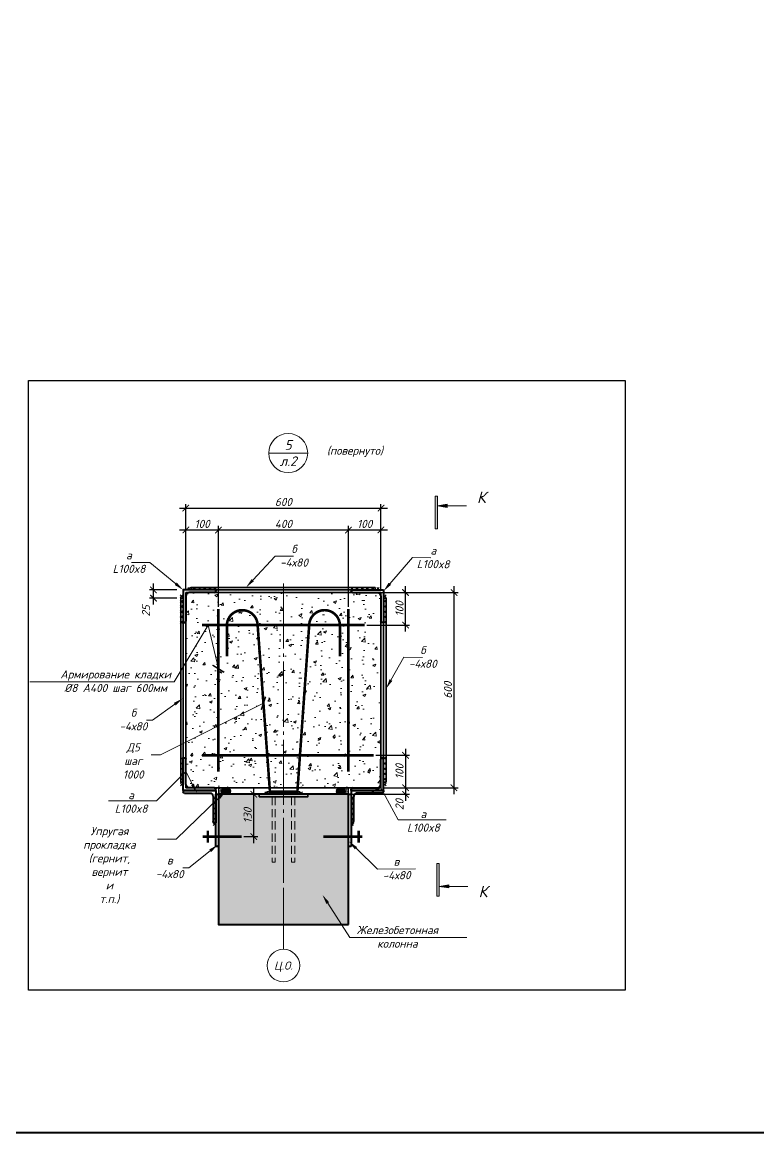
# Model space of a CAD drawing. Header units: millimetres. Extents: x -69292 to 68568, y 17750 to 120236.
# Drawn here: x 18801 to 21064, y 28653 to 32066 of the extents above; entities that cross this region are included whole.
import ezdxf
from ezdxf import colors
from ezdxf.entities.mleader import LeaderData, LeaderLine
from ezdxf.enums import TextEntityAlignment as Align
from ezdxf.math import Vec2, Vec3

# ---------------------------------------------------------------- set-up
doc = ezdxf.new("R2010")
doc.units = ezdxf.units.MM
doc.header["$PDMODE"] = 3
doc.linetypes.add('DASHED2', pattern=[0.375, 0.25, -0.125])
doc.linetypes.add('GOST2.303 5', pattern=[24, 20, -1.5, 1, -1.5])
doc.layers.get('0').update_dxf_attribs({"lineweight": 5})
doc.layers.get('Defpoints').update_dxf_attribs({"lineweight": 0})
for name, color, linetype, lineweight in [('!!!Металл', 7, 'Continuous', 15), ('!!!Металл разрез', 7, 'Continuous', 35), ('#Cварка', 96, 'Continuous', 30), ('#Dimensions', 7, 'Continuous', 9), ('#Арматура', 152, 'Continuous', 30), ('#Бетон разрез', 22, 'Continuous', 40), ('#Выноски', 7, 'Continuous', 15), ('#Газобетон', 152, 'Continuous', 35), ('#Границы штриховок', 7, 'Continuous', 20), ('#Оси', 7, 'Continuous', 9), ('k_ Размеры', 7, 'Continuous', 15), ('Штриховка', 7, 'Continuous', 25)]:
    doc.layers.add(name, color=color, linetype=linetype, lineweight=lineweight)
doc.layers.add('#Hatch', color=7, linetype='Continuous', lineweight=5, true_color=0x525252)
doc.styles.add('GOST 2.304', font='isocpeui.ttf')
doc.styles.get("Standard").update_dxf_attribs({"font": 'arial.ttf'})
doc.styles.add('STEP PR', font='isocpeui.ttf')
doc.dimstyles.new('SPDS', dxfattribs={"dimscale": 10, "dimtxt": 2.5, "dimasz": 2, "dimexe": 1.25, "dimexo": 0.625, "dimtad": 1, "dimdec": 0, "dimrnd": 0.001, "dimtxsty": 'STEP PR', "dimblk": 'ARCHTICK', "dimcen": 2.5, "dimdle": 2, "dimclrd": 256, "dimclre": 256, "dimclrt": 7, "dimadec": 0, "dimazin": 2, "dimtfac": 0.75, "dimtdec": 0, "dimtmove": 1, "dimatfit": 3, "dimfxl": 1, "dimtolj": 1, "dimarcsym": 1})
pattern_1 = [(37.5, (423.4053, -1968.7808), (-0.08000156, 2.44706619), [0, -1.9304, 0, -2.159, 0, -2.06375]), (7.5, (423.4053, -1968.7808), (2.24761642, 3.5841255), [0, -1.0414, 0, -1.7399, 0, -0.66675]), (327.5, (421.8432, -1968.7808), (3.95496185, 0.00718592), [0, -0.635, 0, -2.286, 0, -2.9845]), (317.5, (421.8432, -1968.7808), (3.81778226, 1.11464662), [0, -0.3175, 0, -1.4986, 0, -1.7145])]
pattern_2 = [(45, (426.692, -1968.7808), (-1.122532015, 1.122532015), []), (135, (426.692, -1968.7808), (-1.122532015, -1.122532015), [])]

# ---------------------------------------------------------------- blocks, each defined once
blk = doc.blocks.new('*U69')
for p, q in [((-0.5, 0.5), (0.5, -0.5)), ((0.5, 0.5), (-0.5, -0.5)), ((1.5, 0.5), (2.5, -0.5)), ((2.5, 0.5), (1.5, -0.5)), ((3.5, 0.5), (4.5, -0.5)), ((4.5, 0.5), (3.5, -0.5))]:
    blk.add_line(p, q)
blk = doc.blocks.new('*U59')
at = {"linetype": 'ByBlock', "ltscale": 100}
h = blk.add_hatch(color=256, dxfattribs=at)
h.dxf.hatch_style = 1
h.paths.add_polyline_path([(35, 1000), (-35, 1000), (-35, 0), (35, 0)])
h = blk.add_hatch(color=256, dxfattribs=at)
h.dxf.hatch_style = 1
h.paths.add_polyline_path([(335, 750), (335, 700), (335, 650), (35, 700)])
for p, q in [((-35, 1000), (35, 1000)), ((-35, 0), (-35, 1000)), ((35, 1000), (35, 0)), ((35, 700), (335, 750)), ((35, 700), (335, 650)), ((335, 750), (335, 700)), ((335, 650), (335, 700)), ((35, 0), (-35, 0))]:
    blk.add_line(p, q, dxfattribs=at)
at = {"linetype": 'ByBlock', "ltscale": 100, "extrusion": (0, 1, 0), "elevation": 700}
blk.add_lwpolyline([(-925, 0), (-335, 0)], dxfattribs=at)
at = {"ltscale": 100, "style": 'STEP PR'}
blk.add_attdef('Nv', text='', height=350, dxfattribs=at).set_placement((781, 790), align=Align.RIGHT)
blk = doc.blocks.new('*U58')
at = {"linetype": 'ByBlock', "ltscale": 100}
h = blk.add_hatch(color=256, dxfattribs=at)
h.dxf.hatch_style = 1
h.paths.add_polyline_path([(35, 0), (-35, 0), (-35, -1000), (35, -1000)])
h = blk.add_hatch(color=256, dxfattribs=at)
h.dxf.hatch_style = 1
h.paths.add_polyline_path([(335, -750), (335, -700), (335, -650), (35, -700)])
for p, q in [((35, 0), (-35, 0)), ((-35, 0), (-35, -1000)), ((35, -1000), (35, 0)), ((35, -700), (335, -650)), ((335, -650), (335, -700)), ((-35, -1000), (35, -1000)), ((35, -700), (335, -750)), ((335, -750), (335, -700))]:
    blk.add_line(p, q, dxfattribs=at)
at = {"linetype": 'ByBlock', "ltscale": 100, "extrusion": (0, -1, 0), "elevation": 700}
blk.add_lwpolyline([(925, 0), (335, 0)], dxfattribs=at)
at = {"ltscale": 100, "style": 'STEP PR'}
blk.add_attdef('Nv', text='', height=350, dxfattribs=at).set_placement((781, -1140), align=Align.RIGHT)
blk = doc.blocks.new('_ArchTick')
at = {"color": 0, "linetype": 'ByBlock', "const_width": 0.15}
blk.add_lwpolyline([(-0.5, -0.5), (0.5, 0.5)], dxfattribs=at)
blk = doc.blocks.new('*D301')
at = {"layer": 'Defpoints', "color": 0, "transparency": 16777216}
for p in [(19904.6, 30313.4), (20129.3, 30313.4), (19904.6, 29713.4)]:
    blk.add_point(p, dxfattribs=at)
at = {"layer": 'k_ Размеры', "lineweight": -2, "transparency": 16777216}
for p, q in [((19910.9, 30313.4), (20141.8, 30313.4)), ((20129.3, 29693.4), (20129.3, 30333.4)), ((19910.9, 29713.4), (20141.8, 29713.4))]:
    blk.add_line(p, q, dxfattribs=at)
at = {"layer": 'k_ Размеры', "lineweight": -2, "transparency": 16777216, "xscale": 20, "yscale": 20, "zscale": 20}
for p, rotation in [((20129.3, 30313.4), 90), ((20129.3, 29713.4), 270)]:
    blk.add_blockref('_ArchTick', p, dxfattribs=dict(at, rotation=rotation))
at = {"layer": 'k_ Размеры', "color": 7, "transparency": 16777216, "insert": (20110.5, 30013.4), "char_height": 25, "attachment_point": 5, "rotation": 90, "style": 'STEP PR'}
blk.add_mtext('\\A1;600', dxfattribs=at)
blk = doc.blocks.new('*D302')
at = {"layer": 'Defpoints', "color": 0, "transparency": 16777216}
for p in [(19804.6, 29693.4), (19904.6, 29713.4), (19980.3, 29693.4)]:
    blk.add_point(p, dxfattribs=at)
at = {"layer": 'k_ Размеры', "lineweight": -2, "transparency": 16777216}
for p, q in [((19980.3, 29733.4), (19980.3, 29673.4)), ((19810.9, 29693.4), (19992.8, 29693.4)), ((19910.9, 29713.4), (19992.8, 29713.4))]:
    blk.add_line(p, q, dxfattribs=at)
at = {"layer": 'k_ Размеры', "lineweight": -2, "transparency": 16777216, "xscale": 20, "yscale": 20, "zscale": 20}
for p, rotation in [((19980.3, 29713.4), 90), ((19980.3, 29693.4), 270)]:
    blk.add_blockref('_ArchTick', p, dxfattribs=dict(at, rotation=rotation))
at = {"layer": 'k_ Размеры', "color": 7, "transparency": 16777216, "insert": (19961.6, 29662), "char_height": 25, "attachment_point": 5, "rotation": 90, "style": 'STEP PR'}
blk.add_mtext('\\A1;20', dxfattribs=at)
blk = doc.blocks.new('*D303')
at = {"layer": 'Defpoints', "color": 0, "transparency": 16777216}
for p in [(19904.6, 30573), (19304.6, 30313.4), (19904.6, 30313.4)]:
    blk.add_point(p, dxfattribs=at)
at = {"layer": 'k_ Размеры', "lineweight": -2, "transparency": 16777216}
for p, q in [((19304.6, 30319.6), (19304.6, 30585.5)), ((19904.6, 30319.6), (19904.6, 30585.5)), ((19284.6, 30573), (19924.6, 30573))]:
    blk.add_line(p, q, dxfattribs=at)
at = {"layer": 'k_ Размеры', "lineweight": -2, "transparency": 16777216, "xscale": 20, "yscale": 20, "zscale": 20, "rotation": 180}
blk.add_blockref('_ArchTick', (19304.6, 30573), dxfattribs=at)
at = {"layer": 'k_ Размеры', "lineweight": -2, "transparency": 16777216, "xscale": 20, "yscale": 20, "zscale": 20}
blk.add_blockref('_ArchTick', (19904.6, 30573), dxfattribs=at)
at = {"layer": 'k_ Размеры', "color": 7, "transparency": 16777216, "insert": (19604.6, 30591.8), "char_height": 25, "attachment_point": 5, "style": 'STEP PR'}
blk.add_mtext('\\A1;600', dxfattribs=at)
blk = doc.blocks.new('*D304')
at = {"layer": 'Defpoints', "color": 0, "transparency": 16777216}
for p in [(19854.6, 30313.4), (19980.3, 30313.4), (19854.6, 30213.4)]:
    blk.add_point(p, dxfattribs=at)
at = {"layer": 'k_ Размеры', "lineweight": -2, "transparency": 16777216}
for p, q in [((19860.9, 30313.4), (19992.8, 30313.4)), ((19980.3, 30193.4), (19980.3, 30333.4)), ((19860.9, 30213.4), (19992.8, 30213.4))]:
    blk.add_line(p, q, dxfattribs=at)
at = {"layer": 'k_ Размеры', "lineweight": -2, "transparency": 16777216, "xscale": 20, "yscale": 20, "zscale": 20}
for p, rotation in [((19980.3, 30313.4), 90), ((19980.3, 30213.4), 270)]:
    blk.add_blockref('_ArchTick', p, dxfattribs=dict(at, rotation=rotation))
at = {"layer": 'k_ Размеры', "color": 7, "transparency": 16777216, "insert": (19961.6, 30263.4), "char_height": 25, "attachment_point": 5, "rotation": 90, "style": 'STEP PR'}
blk.add_mtext('\\A1;100', dxfattribs=at)
blk = doc.blocks.new('*D305')
at = {"layer": 'Defpoints', "color": 0, "transparency": 16777216}
for p in [(19882.6, 29813.4), (19904.6, 29713.4), (19980.3, 29713.4)]:
    blk.add_point(p, dxfattribs=at)
at = {"layer": 'k_ Размеры', "lineweight": -2, "transparency": 16777216}
for p, q in [((19980.3, 29833.4), (19980.3, 29693.4)), ((19888.9, 29813.4), (19992.8, 29813.4)), ((19910.9, 29713.4), (19992.8, 29713.4))]:
    blk.add_line(p, q, dxfattribs=at)
at = {"layer": 'k_ Размеры', "lineweight": -2, "transparency": 16777216, "xscale": 20, "yscale": 20, "zscale": 20}
for p, rotation in [((19980.3, 29813.4), 90), ((19980.3, 29713.4), 270)]:
    blk.add_blockref('_ArchTick', p, dxfattribs=dict(at, rotation=rotation))
at = {"layer": 'k_ Размеры', "color": 7, "transparency": 16777216, "insert": (19961.6, 29763.4), "char_height": 25, "attachment_point": 5, "rotation": 90, "style": 'STEP PR'}
blk.add_mtext('\\A1;100', dxfattribs=at)
blk = doc.blocks.new('*D306')
at = {"layer": 'Defpoints', "color": 0, "transparency": 16777216}
for p in [(19404.6, 30505.7), (19304.6, 30313.4), (19404.6, 30263.4)]:
    blk.add_point(p, dxfattribs=at)
at = {"layer": 'k_ Размеры', "lineweight": -2, "transparency": 16777216}
for p, q in [((19304.6, 30319.6), (19304.6, 30518.2)), ((19404.6, 30269.6), (19404.6, 30518.2)), ((19284.6, 30505.7), (19424.6, 30505.7))]:
    blk.add_line(p, q, dxfattribs=at)
at = {"layer": 'k_ Размеры', "lineweight": -2, "transparency": 16777216, "xscale": 20, "yscale": 20, "zscale": 20, "rotation": 180}
blk.add_blockref('_ArchTick', (19304.6, 30505.7), dxfattribs=at)
at = {"layer": 'k_ Размеры', "lineweight": -2, "transparency": 16777216, "xscale": 20, "yscale": 20, "zscale": 20}
blk.add_blockref('_ArchTick', (19404.6, 30505.7), dxfattribs=at)
at = {"layer": 'k_ Размеры', "color": 7, "transparency": 16777216, "insert": (19354.6, 30524.5), "char_height": 25, "attachment_point": 5, "style": 'STEP PR'}
blk.add_mtext('\\A1;100', dxfattribs=at)
blk = doc.blocks.new('*D307')
at = {"layer": 'Defpoints', "color": 0, "transparency": 16777216}
for p in [(19804.6, 30505.7), (19404.6, 30263.4), (19804.6, 30263.4)]:
    blk.add_point(p, dxfattribs=at)
at = {"layer": 'k_ Размеры', "lineweight": -2, "transparency": 16777216}
for p, q in [((19404.6, 30269.6), (19404.6, 30518.2)), ((19804.6, 30269.6), (19804.6, 30518.2)), ((19384.6, 30505.7), (19824.6, 30505.7))]:
    blk.add_line(p, q, dxfattribs=at)
at = {"layer": 'k_ Размеры', "lineweight": -2, "transparency": 16777216, "xscale": 20, "yscale": 20, "zscale": 20, "rotation": 180}
blk.add_blockref('_ArchTick', (19404.6, 30505.7), dxfattribs=at)
at = {"layer": 'k_ Размеры', "lineweight": -2, "transparency": 16777216, "xscale": 20, "yscale": 20, "zscale": 20}
blk.add_blockref('_ArchTick', (19804.6, 30505.7), dxfattribs=at)
at = {"layer": 'k_ Размеры', "color": 7, "transparency": 16777216, "insert": (19604.6, 30524.5), "char_height": 25, "attachment_point": 5, "style": 'STEP PR'}
blk.add_mtext('\\A1;400', dxfattribs=at)
blk = doc.blocks.new('*D308')
at = {"layer": 'Defpoints', "color": 0, "transparency": 16777216}
for p in [(19904.6, 30505.7), (19904.6, 30313.4), (19804.6, 30263.4)]:
    blk.add_point(p, dxfattribs=at)
at = {"layer": 'k_ Размеры', "lineweight": -2, "transparency": 16777216}
for p, q in [((19804.6, 30269.6), (19804.6, 30518.2)), ((19904.6, 30319.6), (19904.6, 30518.2)), ((19784.6, 30505.7), (19924.6, 30505.7))]:
    blk.add_line(p, q, dxfattribs=at)
at = {"layer": 'k_ Размеры', "lineweight": -2, "transparency": 16777216, "xscale": 20, "yscale": 20, "zscale": 20, "rotation": 180}
blk.add_blockref('_ArchTick', (19804.6, 30505.7), dxfattribs=at)
at = {"layer": 'k_ Размеры', "lineweight": -2, "transparency": 16777216, "xscale": 20, "yscale": 20, "zscale": 20}
blk.add_blockref('_ArchTick', (19904.6, 30505.7), dxfattribs=at)
at = {"layer": 'k_ Размеры', "color": 7, "transparency": 16777216, "insert": (19854.6, 30524.5), "char_height": 25, "attachment_point": 5, "style": 'STEP PR'}
blk.add_mtext('\\A1;100', dxfattribs=at)
blk = doc.blocks.new('*U310')
at = {"color": 0, "linetype": 'ByBlock', "lineweight": -2}
for p, q in [((-8, 20), (-8, 96)), ((0, 100), (-4, 100)), ((0, 0), (0, 100)), ((-100, 0), (-100, 4)), ((-100, 0), (0, 0)), ((-96, 8), (-20, 8))]:
    blk.add_line(p, q, dxfattribs=at)
for centre, radius, start, end in [((-4, 96), 3.99, 89.9248, 180.0752), ((-96, 4), 4, 90, 180), ((-20, 20), 12, 270, 0)]:
    blk.add_arc(centre, radius, start, end, dxfattribs=at)
blk = doc.blocks.new('*U311')
for p, q in [((-0.5, 0.5), (0.5, -0.5)), ((0.5, 0.5), (-0.5, -0.5)), ((1.5, 0.5), (2.5, -0.5)), ((2.5, 0.5), (1.5, -0.5)), ((3.5, 0.5), (4.5, -0.5)), ((4.5, 0.5), (3.5, -0.5)), ((5.5, 0.5), (6.5, -0.5)), ((6.5, 0.5), (5.5, -0.5)), ((7.5, 0.5), (8.5, -0.5)), ((8.5, 0.5), (7.5, -0.5)), ((9.5, 0.5), (10.5, -0.5)), ((10.5, 0.5), (9.5, -0.5))]:
    blk.add_line(p, q)
blk = doc.blocks.new('*D312')
at = {"layer": 'Defpoints', "color": 0, "transparency": 16777216}
for p in [(19396.6, 29693.4), (19513.3, 29693.4), (19476.4, 29563.4)]:
    blk.add_point(p, dxfattribs=at)
at = {"layer": 'k_ Размеры', "lineweight": -2, "transparency": 16777216}
for p, q in [((19402.9, 29693.4), (19525.8, 29693.4)), ((19513.3, 29543.4), (19513.3, 29713.4)), ((19482.7, 29563.4), (19525.8, 29563.4))]:
    blk.add_line(p, q, dxfattribs=at)
at = {"layer": 'k_ Размеры', "lineweight": -2, "transparency": 16777216, "xscale": 20, "yscale": 20, "zscale": 20}
for p, rotation in [((19513.3, 29693.4), 90), ((19513.3, 29563.4), 270)]:
    blk.add_blockref('_ArchTick', p, dxfattribs=dict(at, rotation=rotation))
at = {"layer": 'k_ Размеры', "color": 7, "transparency": 16777216, "insert": (19494.6, 29628.4), "char_height": 25, "attachment_point": 5, "rotation": 90, "style": 'STEP PR'}
blk.add_mtext('\\A1;130', dxfattribs=at)
blk = doc.blocks.new('*U255')
at = {"color": 0, "linetype": 'ByBlock', "lineweight": -2}
blk.add_lwpolyline([(-6, 0), (6, 0)], dxfattribs=at)
blk.add_circle((0, 0), 6, dxfattribs=at)
for tag, p in [('Узел', (0, 2.5)), ('Лист', (0, -2.5))]:
    blk.add_attdef(tag, text='', height=3, dxfattribs=at).set_placement(p, align=Align.MIDDLE_CENTER)
blk = doc.blocks.new('*D318')
at = {"layer": 'Defpoints', "color": 0, "transparency": 16777216}
for p in [(19205, 30321.4), (19283.5, 30321.4), (19283.5, 30296.3)]:
    blk.add_point(p, dxfattribs=at)
at = {"layer": 'k_ Размеры', "lineweight": -2, "transparency": 16777216}
for p, q in [((19205, 30276.3), (19205, 30341.4)), ((19277.3, 30321.4), (19192.5, 30321.4)), ((19277.3, 30296.3), (19192.5, 30296.3))]:
    blk.add_line(p, q, dxfattribs=at)
at = {"layer": 'k_ Размеры', "lineweight": -2, "transparency": 16777216, "xscale": 20, "yscale": 20, "zscale": 20}
for p, rotation in [((19205, 30321.4), 90), ((19205, 30296.3), 270)]:
    blk.add_blockref('_ArchTick', p, dxfattribs=dict(at, rotation=rotation))
at = {"layer": 'k_ Размеры', "color": 7, "transparency": 16777216, "insert": (19182.2, 30257), "char_height": 25, "attachment_point": 5, "rotation": 90, "style": 'STEP PR'}
blk.add_mtext('\\A1;25', dxfattribs=at)

msp = doc.modelspace()

# ---------------------------------------------------------------- hatches: boundary and pattern name
at = {"layer": '#Hatch'}
h = msp.add_hatch(dxfattribs=at)
h.set_pattern_fill('AR-CONC', color=256, scale=0.5)
h.set_pattern_definition([(50, (2419.164, -1979.83), (91.09233, -7.96954), [9.525, -104.775]), (355, (2419.16, -1979.83), (-17.6217, 95.52842), [7.62, -83.8203]), (100.45144, (2426.755, -1980.5), (73.47062, 87.55888), [8.095, -89.04512]), (46.1842, (2419.16, -1954.43), (135.53952, -21.02116), [14.2875, -157.1625]), (96.63556, (2430.46, -1956.19), (118.70207, 123.71306), [12.1425, -133.5678]), (351.18415, (2419.16, -1954.43), (118.70207, 123.71306), [11.43, -125.72987]), (21, (2431.864, -1960.78), (75.8072, -51.1326), [9.525, -104.775]), (326, (2431.86, -1960.78), (30.90101, 92.09398), [7.62, -83.82]), (71.45144, (2438.18, -1965.045), (106.7082, 40.96138), [8.095, -89.04497]), (37.5, (2419.164, -1979.834), (1.544302, 42.27752), [0, -82.804, 0, -85.09, 0, -84.1375]), (7.5, (2419.164, -1979.834), (33.40983, 50.09029), [0, -48.514, 0, -80.899, 0, -32.0675]), (327.5, (2390.843, -1979.834), (67.795298, -2.864372), [0, -31.75, 0, -99.06, 0, -131.445]), (317.5, (2378.143, -1979.834), (74.06459, 12.71325), [0, -41.275, 0, -65.786, 0, -93.345])])
h.paths.add_polyline_path([(19604.6, 30313.4), (19304.6, 30313.4), (19304.6, 29713.4), (19604.6, 29713.4)])
h.paths.add_polyline_path([(19904.6, 30313.4), (19604.6, 30313.4), (19604.6, 29713.4), (19904.6, 29713.4)])
h = msp.add_hatch(dxfattribs=at)
h.set_pattern_fill('AR-SAND', color=256, scale=0.05)
h.set_pattern_definition(pattern_1)
edge = h.paths.add_edge_path()
edge.add_line((19404.6, 29713.4), (19404.6, 29693.4))
edge.add_line((19404.6, 29693.4), (19428.1, 29693.4))
edge.add_ellipse((19428.1, 29703.4), major_axis=(14.6, 0), ratio=0.686145, start_angle=90, end_angle=270, ccw=False)
edge.add_line((19428.1, 29713.4), (19404.6, 29713.4))
h = msp.add_hatch(color=254, dxfattribs=at)
h.dxf.hatch_style = 1
h.set_gradient(color1=(214, 214, 214), name='CYLINDER')
h.paths.add_polyline_path([(19804.6, 29293.4), (19804.6, 29693.4), (19404.6, 29693.4), (19404.6, 29293.4)])
h = msp.add_hatch(dxfattribs=at)
h.set_pattern_fill('ANSI37', color=256, scale=0.5)
h.set_pattern_definition(pattern_2)
edge = h.paths.add_edge_path()
edge.add_ellipse((19428.1, 29703.4), major_axis=(14.6, 0), ratio=0.686145, start_angle=0, end_angle=360)
h = msp.add_hatch(dxfattribs=at)
h.set_pattern_fill('ANSI37', color=256, scale=0.5)
h.set_pattern_definition(pattern_2)
edge = h.paths.add_edge_path()
edge.add_ellipse((19781.2, 29703.4), major_axis=(-14.6, 0), ratio=0.686145, start_angle=0, end_angle=360, ccw=False)
h = msp.add_hatch(dxfattribs=at)
h.set_pattern_fill('AR-SAND', color=256, scale=0.05)
h.set_pattern_definition(pattern_1)
edge = h.paths.add_edge_path()
edge.add_ellipse((19781.2, 29703.4), major_axis=(-14.6, 0), ratio=0.686145, start_angle=90, end_angle=270)
edge.add_line((19781.2, 29713.4), (19804.6, 29713.4))
edge.add_line((19804.6, 29713.4), (19804.6, 29693.4))
edge.add_line((19804.6, 29693.4), (19781.2, 29693.4))

# ---------------------------------------------------------------- linework, layer by layer
at = {"layer": '!!!Металл разрез'}
for points in [[(19887.2, 30329.4), (19887.2, 30321.4), (19321.6, 30321.4), (19321.6, 30329.4)], [(19296.6, 29730.7), (19288.6, 29730.7), (19288.6, 30296.3), (19296.6, 30296.3)], [(19920.6, 29730.7), (19912.6, 29730.7), (19912.6, 30296.3), (19920.6, 30296.3)], [(19529.6, 29685.4), (19529.6, 29693.4), (19679.6, 29693.4), (19679.6, 29685.4)]]:
    msp.add_lwpolyline(points, close=True, dxfattribs=at)
at = {"layer": '!!!Металл разрез', "lineweight": 40}
for points in [[(19404.6, 29533.4), (19396.6, 29533.4), (19396.6, 29693.4), (19404.6, 29693.4)], [(19812.6, 29533.4), (19804.6, 29533.4), (19804.6, 29693.4), (19812.6, 29693.4)]]:
    msp.add_lwpolyline(points, close=True, dxfattribs=at)
at = {"layer": '!!!Металл разрез'}
for points in [[(19604.6, 29701.4), (19554.6, 29701.4), (19554.6, 29693.4)], [(19604.6, 29701.4), (19654.6, 29701.4), (19654.6, 29693.4)]]:
    msp.add_lwpolyline(points, dxfattribs=at)
at = {"layer": '#Арматура', "const_width": 8}
for points in [[(19404.6, 30263.4), (19404.6, 29763.4)], [(19804.6, 30263.4), (19804.6, 29763.4)], [(19354.6, 30213.4), (19854.6, 30213.4)], [(19354.6, 29813.4), (19882.6, 29813.4)], [(19356.7, 29563.4), (19476.4, 29563.4)], [(19372.2, 29582), (19372.2, 29545.1)], [(19727.6, 29563.4), (19847.3, 29563.4)], [(19835.7, 29582), (19835.7, 29545.1)]]:
    msp.add_lwpolyline(points, dxfattribs=at)
for points in [[(19430.8, 30117.4), (19430.8, 30214.3, -0.952765), (19525.3, 30214.3), (19563.2, 29701.4), (19591.9, 29701.6), (19604.6, 29701.4, 0.294119)], [(19778.4, 30117.4), (19778.4, 30214.3, 0.952765), (19683.9, 30214.3), (19647.6, 29701.7), (19617.4, 29701.6), (19604.6, 29701.4, -0.294119)]]:
    msp.add_lwpolyline(points, format="xyb", dxfattribs=at)
at = {"layer": '#Бетон разрез'}
msp.add_lwpolyline([(19804.6, 29293.4), (19804.6, 29693.4), (19404.6, 29693.4), (19404.6, 29293.4), (19804.6, 29293.4)], dxfattribs=at)
at = {"layer": '#Газобетон'}
for points in [[(19304.6, 30313.4), (19904.6, 30313.4)], [(19304.6, 30313.4), (19304.6, 29713.4)], [(19904.6, 30313.4), (19904.6, 29713.4)], [(19304.6, 29713.4), (19904.6, 29713.4)]]:
    msp.add_lwpolyline(points, dxfattribs=at)
at = {"layer": '#Границы штриховок'}
for points in [[(19404.6, 29693.4), (19404.6, 29713.4)], [(19804.6, 29693.4), (19804.6, 29713.4)]]:
    msp.add_lwpolyline(points, dxfattribs=at)
msp.add_ellipse((19428.1, 29703.4), major_axis=(14.6, 0), ratio=0.686145, start_param=-1.570796, end_param=4.712389, dxfattribs=at)
at = {"layer": '#Границы штриховок', "extrusion": (0, 0, -1)}
msp.add_ellipse((19781.2, 29703.4), major_axis=(-14.6, 0), ratio=0.686145, start_param=-1.570796, end_param=4.712389, dxfattribs=at)
at = {"layer": '#Оси', "linetype": 'GOST2.303 5', "ltscale": 10}
msp.add_lwpolyline([(19604.6, 30341.3), (19604.6, 29402.6), (19604.6, 29217.1)], dxfattribs=at)
at = {"layer": '#Оси', "linetype": 'Continuous', "ltscale": 100}
msp.add_circle((19604.6, 29167.1), 50, dxfattribs=at)
at = {"color": 3, "lineweight": 40}
msp.add_lwpolyline([(13472.1, 36442.8), (24318.1, 36442.8), (24318.1, 28653.3), (13472.1, 28653.3)], close=True, dxfattribs=at)
for points in [[(19404.6, 29693.4), (19404.6, 29713.4)], [(19529.6, 29693.4), (19529.6, 29685.4)], [(19679.6, 29693.4), (19679.6, 29685.4)], [(19804.6, 29693.4), (19804.6, 29713.4)], [(19569.6, 29485.4), (19579.6, 29485.4)], [(19629.6, 29485.4), (19639.6, 29485.4)]]:
    msp.add_lwpolyline(points)
at = {"linetype": 'DASHED2', "ltscale": 100}
for points in [[(19569.6, 29685.4), (19569.6, 29485.4)], [(19579.6, 29685.4), (19579.6, 29485.4)], [(19629.6, 29685.4), (19629.6, 29485.4)], [(19639.6, 29685.4), (19639.6, 29485.4)]]:
    msp.add_lwpolyline(points, dxfattribs=at)
at = {"layer": 'Штриховка'}
msp.add_lwpolyline([(18820.8, 30965.4), (20655.5, 30965.4), (20655.5, 29091.9), (18820.8, 29091.9)], close=True, dxfattribs=at)

# ---------------------------------------------------------------- block references
at = {"layer": '!!!Металл', "lineweight": 40, "rotation": 180}
for p in [(19296.6, 30321.4), (19812.6, 29705.4)]:
    msp.add_blockref('*U310', p, dxfattribs=at)
at = {"layer": '!!!Металл', "lineweight": 40, "xscale": -1, "rotation": 180}
for p in [(19912.6, 30321.4), (19396.6, 29705.4)]:
    msp.add_blockref('*U310', p, dxfattribs=at)
at = {"layer": '!!!Металл', "lineweight": 40, "xscale": -1}
msp.add_blockref('*U310', (19296.6, 29705.4), dxfattribs=at)
at = {"layer": '!!!Металл', "lineweight": 40}
msp.add_blockref('*U310', (19912.6, 29705.4), dxfattribs=at)
at = {"layer": '#Cварка', "yscale": -8, "zscale": -8}
for name, p, xscale, rotation in [('*U311', (19315, 30325.4), -8, 180), ('*U311', (19815.5, 30325.4), -8, 180), ('*U311', (19291.4, 30302.3), -8, 90), ('*U311', (19916.4, 30302.4), -8, 90), ('*U311', (19292.4, 29803.7), -8, 90), ('*U311', (19916.6, 29803.9), -8, 90), ('*U69', (19551.2, 29697.4), -8, 180), ('*U69', (19659, 29697.1), 8, 180), ('*U311', (19392.6, 29681.9), -8, 90), ('*U311', (19816.6, 29681.4), -8, 90)]:
    msp.add_blockref(name, p, dxfattribs=dict(at, xscale=xscale, rotation=rotation))
ref = msp.add_blockref('*U255', (19619.3, 30742.1), dxfattribs=dict(xscale=10, yscale=10, zscale=10))
ref.add_attrib('Узел', '5', dxfattribs={"color": 0, "linetype": 'ByBlock', "lineweight": -2, "height": 30, "style": 'STEP PR'}).set_placement((19619.3, 30767.1), align=Align.MIDDLE_CENTER)
ref.add_attrib('Лист', 'л.2', dxfattribs={"color": 0, "linetype": 'ByBlock', "lineweight": -2, "height": 30, "style": 'STEP PR'}).set_placement((19619.3, 30717.1), align=Align.MIDDLE_CENTER)
ref = msp.add_blockref('*U59', (20074.9, 30509.6), dxfattribs=dict(xscale=0.1, yscale=0.1, zscale=0.1))
ref.add_attrib('Nv', 'К', dxfattribs={"ltscale": 100, "height": 35, "style": 'STEP PR'}).set_placement((20226.7, 30588.6), align=Align.RIGHT)
ref = msp.add_blockref('*U58', (20079.8, 29480.6), dxfattribs=dict(xscale=0.1, yscale=0.1, zscale=0.1))
ref.add_attrib('Nv', 'К', dxfattribs={"ltscale": 100, "height": 35, "style": 'STEP PR'}).set_placement((20231.6, 29377.2), align=Align.RIGHT)

# ---------------------------------------------------------------- texts
at = {"layer": '#Dimensions', "style": 'STEP PR'}
msp.add_text('(повернуто)', height=25, dxfattribs=at).set_placement((19824.6, 30737), align=Align.CENTER)
at = {"layer": '#Выноски', "style": 'GOST 2.304'}
msp.add_text('Ц.О.', height=25, dxfattribs=at).set_placement((19604.6, 29167.1), align=Align.MIDDLE_CENTER)

# ---------------------------------------------------------------- dimensions: what is measured, and where the dimension line sits
at = {"layer": 'k_ Размеры'}
for base, p1, p2, picture, middle in [((19904.6, 30573), (19304.6, 30313.4), (19904.6, 30313.4), '*D303', (19604.6, 30591.8)), ((19404.6, 30505.7), (19304.6, 30313.4), (19404.6, 30263.4), '*D306', (19354.6, 30524.5)), ((19804.6, 30505.7), (19404.6, 30263.4), (19804.6, 30263.4), '*D307', (19604.6, 30524.5)), ((19904.6, 30505.7), (19804.6, 30263.4), (19904.6, 30313.4), '*D308', (19854.6, 30524.5))]:
    dim = msp.add_linear_dim(base=base, p1=p1, p2=p2, dimstyle='SPDS', dxfattribs=at)
    dim.commit()
    dim.dimension.update_dxf_attribs({"geometry": picture, "text_midpoint": middle})
for base, p1, p2, picture, middle in [((19205, 30321.4), (19283.5, 30296.3), (19283.5, 30321.4), '*D318', (19200.9, 30257)), ((19980.3, 29693.4), (19904.6, 29713.4), (19804.6, 29693.4), '*D302', (19980.3, 29662))]:
    dim = msp.add_linear_dim(base=base, p1=p1, p2=p2, angle=90, dimstyle='SPDS', dxfattribs=at)
    dim.commit()
    dim.dimension.update_dxf_attribs({"geometry": picture, "text_midpoint": middle, "dimtype": 160})
for base, p1, p2, picture, middle in [((19980.3, 30313.4), (19854.6, 30213.4), (19854.6, 30313.4), '*D304', (19961.6, 30263.4)), ((20129.3, 30313.4), (19904.6, 29713.4), (19904.6, 30313.4), '*D301', (20110.5, 30013.4)), ((19980.3, 29713.4), (19882.6, 29813.4), (19904.6, 29713.4), '*D305', (19961.6, 29763.4)), ((19513.3, 29693.4), (19476.4, 29563.4), (19396.6, 29693.4), '*D312', (19494.6, 29628.4))]:
    dim = msp.add_linear_dim(base=base, p1=p1, p2=p2, angle=90, dimstyle='SPDS', dxfattribs=at)
    dim.commit()
    dim.dimension.update_dxf_attribs({"geometry": picture, "text_midpoint": middle})

# ---------------------------------------------------------------- leaders
at = {"layer": '#Выноски'}
ml = msp.add_multileader_mtext('Standard', dxfattribs=at)
ml.set_content('{\\H0.83333x;б\\P-4х80}', color=256, style='STEP PR')
ml.set_leader_properties(color=256, linetype='ByLayer', lineweight=-1)
ml.build(insert=Vec2(0, 0))
ml.multileader.update_dxf_attribs({"text_left_attachment_type": 6, "text_right_attachment_type": 6, "dogleg_length": 0, "arrow_head_size": 30, "scale": 0.1})
ctx = ml.context
ctx.base_point, ctx.scale, ctx.char_height, ctx.arrow_head_size, ctx.landing_gap_size, ctx.plane_origin, ctx.plane_x_axis, ctx.plane_y_axis = Vec3(19578.9, 30425.7), 0.1, 30, 30, 12.5, Vec3(17595.9, 30030), Vec3(0.999932, -0.011633), Vec3(0.011633, 0.999932)
ctx.left_attachment, ctx.right_attachment, ctx.text_align_type = 6, 6, 1
notes = []
notes.append((ctx, [(0, (1, 1, 0), (19578.9, 30425.7), (0.999932, -0.011633), 0, [(1, [(19489.9, 30329.4)], 0, [])])]))
ctx.mtext.insert, ctx.mtext.text_direction, ctx.mtext.rotation, ctx.mtext.width, ctx.mtext.defined_height, ctx.mtext.alignment, ctx.mtext.flow_direction = Vec3(19637.8, 30460.1), Vec3(0.999932, -0.011633), 6.271552, 440.245, 26.8, 2, 5
ml = msp.add_multileader_mtext('Standard', dxfattribs=at)
ml.set_content('{\\H0.83333x;а\\PL100x8}', color=256, style='STEP PR')
ml.set_leader_properties(color=256, linetype='ByLayer', lineweight=-1)
ml.build(insert=Vec2(0, 0))
ml.multileader.update_dxf_attribs({"text_left_attachment_type": 6, "text_right_attachment_type": 6, "dogleg_length": 0, "arrow_head_size": 30, "scale": 0.1})
ctx = ml.context
ctx.base_point, ctx.scale, ctx.char_height, ctx.arrow_head_size, ctx.landing_gap_size, ctx.plane_origin, ctx.plane_x_axis, ctx.plane_y_axis = Vec3(20001.4, 30420.8), 0.1, 30, 30, 12.5, Vec3(18018.3, 30009.9), Vec3(0.999932, -0.011633), Vec3(0.011633, 0.999932)
ctx.left_attachment, ctx.right_attachment, ctx.text_align_type = 6, 6, 1
notes.append((ctx, [(0, (1, 1, 0), (20001.4, 30420.8), (0.999932, -0.011633), 0, [(1, [(19912.4, 30317.8)], 0, [])])]))
ctx.mtext.insert, ctx.mtext.text_direction, ctx.mtext.rotation, ctx.mtext.width, ctx.mtext.defined_height, ctx.mtext.alignment, ctx.mtext.flow_direction = Vec3(20066, 30455), Vec3(0.999932, -0.011633), 6.271552, 440.245, 26.8, 2, 5
ml = msp.add_multileader_mtext('Standard', dxfattribs=at)
ml.set_content('{\\H0.83333x;а\\PL100x8}', color=256, style='STEP PR')
ml.set_leader_properties(color=256, linetype='ByLayer', lineweight=-1)
ml.build(insert=Vec2(0, 0))
ml.multileader.update_dxf_attribs({"text_left_attachment_type": 6, "text_right_attachment_type": 6, "dogleg_length": 0, "arrow_head_size": 30, "scale": 0.1})
ctx = ml.context
ctx.base_point, ctx.scale, ctx.char_height, ctx.arrow_head_size, ctx.landing_gap_size, ctx.plane_origin = Vec3(19065.5, 30405.5), 0.1, 30, 30, 12.5, Vec3(21186.9, 29991.5)
ctx.left_attachment, ctx.right_attachment, ctx.text_align_type = 6, 6, 1
notes.append((ctx, [(1, (1, 1, 0), (19193.9, 30405.5), (-1, 0), 0, [(1, [(19296.6, 30321.4)], 0, [])])]))
ctx.mtext.insert, ctx.mtext.rotation, ctx.mtext.width, ctx.mtext.defined_height, ctx.mtext.alignment, ctx.mtext.flow_direction = Vec3(19129.7, 30440.5), 6.283185, 440.245, 26.8, 2, 5
ml = msp.add_multileader_mtext('Standard', dxfattribs=at)
ml.set_content('{\\H0.83333x;Армирование кладки\\P\\pq*;%%C8 А400 шаг 600мм}', color=256, style='STEP PR')
ml.set_leader_properties(color=256, linetype='ByLayer', lineweight=-1)
ml.set_arrow_properties(name='ARCHTICK')
ml.build(insert=Vec2(0, 0))
ml.multileader.update_dxf_attribs({"text_left_attachment_type": 6, "text_right_attachment_type": 6, "dogleg_length": 0, "arrow_head_size": 30, "scale": 0.1})
ctx = ml.context
ctx.base_point, ctx.scale, ctx.char_height, ctx.arrow_head_size, ctx.landing_gap_size, ctx.plane_origin = Vec3(18908.6, 30039.5), 0.1, 30, 30, 12.5, Vec3(20396.4, 29388.9)
ctx.left_attachment, ctx.right_attachment, ctx.text_align_type = 6, 6, 1
notes.append((ctx, [(1, (1, 1, 0), (19268.8, 30039.5), (-1, 0), 0, [(0, [(19404.6, 30079.4), (19372.9, 30213.4)], 0, [])])]))
ctx.mtext.insert, ctx.mtext.rotation, ctx.mtext.alignment, ctx.mtext.flow_direction = Vec3(19088.7, 30074.5), 6.283185, 2, 5
ml = msp.add_multileader_mtext('Standard', dxfattribs=at)
ml.set_content('{\\H0.83333x;б\\P-4х80}', color=256, style='STEP PR')
ml.set_leader_properties(color=256, linetype='ByLayer', lineweight=-1)
ml.build(insert=Vec2(0, 0))
ml.multileader.update_dxf_attribs({"text_left_attachment_type": 6, "text_right_attachment_type": 6, "dogleg_length": 0, "arrow_head_size": 30, "scale": 0.1})
ctx = ml.context
ctx.base_point, ctx.scale, ctx.char_height, ctx.arrow_head_size, ctx.landing_gap_size, ctx.plane_origin, ctx.plane_x_axis, ctx.plane_y_axis = Vec3(19975.1, 30114.7), 0.1, 30, 30, 12.5, Vec3(17992, 29718.9), Vec3(0.999933, -0.011559), Vec3(0.011559, 0.999933)
ctx.left_attachment, ctx.right_attachment, ctx.text_align_type = 6, 6, 1
notes.append((ctx, [(0, (1, 1, 0), (19975.1, 30114.7), (0.999932, -0.011633), 0, [(1, [(19920.6, 30018.4)], 0, [])])]))
ctx.mtext.insert, ctx.mtext.text_direction, ctx.mtext.rotation, ctx.mtext.width, ctx.mtext.defined_height, ctx.mtext.alignment, ctx.mtext.flow_direction = Vec3(20034, 30149.1), Vec3(0.999933, -0.011559), 6.271626, 440.245, 26.8, 2, 5
ml = msp.add_multileader_mtext('Standard', dxfattribs=at)
ml.set_content('{\\H0.83333x;б\\P-4х80}', color=256, style='STEP PR')
ml.set_leader_properties(color=256, linetype='ByLayer', lineweight=-1)
ml.build(insert=Vec2(0, 0))
ml.multileader.update_dxf_attribs({"text_left_attachment_type": 6, "text_right_attachment_type": 6, "dogleg_length": 0, "arrow_head_size": 30, "scale": 0.1})
ctx = ml.context
ctx.base_point, ctx.scale, ctx.char_height, ctx.arrow_head_size, ctx.landing_gap_size, ctx.plane_origin, ctx.plane_x_axis, ctx.plane_y_axis = Vec3(19084.9, 29922.6), 0.1, 30, 30, 12.5, Vec3(17112.7, 29531.5), Vec3(0.999932, -0.011633), Vec3(0.011633, 0.999932)
ctx.left_attachment, ctx.right_attachment, ctx.text_align_type = 6, 6, 1
notes.append((ctx, [(1, (1, 1, 0), (19201.9, 29921.3), (-0.999932, 0.011633), 0, [(1, [(19294.9, 29987.7)], 0, [])])]))
ctx.mtext.insert, ctx.mtext.text_direction, ctx.mtext.rotation, ctx.mtext.width, ctx.mtext.defined_height, ctx.mtext.alignment, ctx.mtext.flow_direction = Vec3(19143.8, 29956.9), Vec3(0.999932, -0.011633), 6.271552, 59.332, 28, 2, 5
ml = msp.add_multileader_mtext('Standard', dxfattribs=at)
ml.set_content('{\\H0.83333x;Д5\\Pшаг 1000\\A1;\\H1.2x;     }', color=256, style='STEP PR')
ml.set_leader_properties(color=256, linetype='ByLayer', lineweight=-1)
ml.set_arrow_properties(name='ARCHTICK')
ml.build(insert=Vec2(0, 0))
ml.multileader.update_dxf_attribs({"text_left_attachment_type": 6, "text_right_attachment_type": 6, "dogleg_length": 0, "arrow_head_size": 30, "scale": 0.1})
ctx = ml.context
ctx.base_point, ctx.scale, ctx.char_height, ctx.arrow_head_size, ctx.landing_gap_size, ctx.plane_origin = Vec3(19058.9, 29815.1), 0.1, 30, 30, 12.5, Vec3(22045.8, 29615.2)
ctx.left_attachment, ctx.right_attachment, ctx.text_align_type = 6, 6, 1
notes.append((ctx, [(1, (1, 1, 0), (19226.8, 29815.1), (-1, 0), 0, [(1, [(19543.1, 29973.4)], 0, [])])]))
ctx.mtext.insert, ctx.mtext.rotation, ctx.mtext.width, ctx.mtext.defined_height, ctx.mtext.alignment, ctx.mtext.flow_direction = Vec3(19142.8, 29850.1), 6.283185, 164.119, 8.19, 2, 5
ml = msp.add_multileader_mtext('Standard', dxfattribs=at)
ml.set_content('{\\H0.83333x;а\\PL100x8\\P\\A1;\\H1.2x;       }', color=256, style='STEP PR')
ml.set_leader_properties(color=256, linetype='ByLayer', lineweight=-1)
ml.build(insert=Vec2(0, 0))
ml.multileader.update_dxf_attribs({"text_left_attachment_type": 6, "text_right_attachment_type": 6, "dogleg_length": 0, "arrow_head_size": 30, "scale": 0.1})
ctx = ml.context
ctx.base_point, ctx.scale, ctx.char_height, ctx.arrow_head_size, ctx.landing_gap_size, ctx.plane_origin = Vec3(19058.6, 29673.5), 0.1, 30, 30, 12.5, Vec3(16507.9, 28099.2)
ctx.left_attachment, ctx.right_attachment, ctx.text_align_type = 6, 6, 1
notes.append((ctx, [(1, (1, 1, 0), (19214.1, 29673.5), (-1, 0), 0, [(0, [(19338.6, 29697.4), (19304.6, 29763.4)], 0, [])])]))
ctx.mtext.insert, ctx.mtext.alignment, ctx.mtext.flow_direction = Vec3(19136.3, 29703.5), 2, 5
ml = msp.add_multileader_mtext('Standard', dxfattribs=at)
ml.set_content('{\\H0.83333x;Упругая прокладка\\P(гернит, вернит\\A1; и т.п.)\\H1.2x;           }', color=256, style='STEP PR')
ml.set_leader_properties(color=256, linetype='ByLayer', lineweight=-1)
ml.build(insert=Vec2(0, 0))
ml.multileader.update_dxf_attribs({"text_left_attachment_type": 6, "text_right_attachment_type": 6, "dogleg_length": 0, "arrow_head_size": 30, "scale": 0.1})
ctx = ml.context
ctx.base_point, ctx.scale, ctx.char_height, ctx.arrow_head_size, ctx.landing_gap_size, ctx.plane_origin = Vec3(18864.7, 29555.3), 0.1, 30, 30, 12.5, Vec3(21262.9, 29270.4)
ctx.left_attachment, ctx.right_attachment, ctx.text_align_type = 6, 6, 1
notes.append((ctx, [(1, (1, 1, 0), (19274.3, 29555.3), (-1, 0), 0, [(1, [(19428.1, 29703.4)], 0, [])])]))
ctx.mtext.insert, ctx.mtext.rotation, ctx.mtext.width, ctx.mtext.defined_height, ctx.mtext.alignment, ctx.mtext.flow_direction = Vec3(19069.5, 29592.8), 6.283185, 440.245, 26.8, 2, 5
ml = msp.add_multileader_mtext('Standard', dxfattribs=at)
ml.set_content('{\\H0.83333x;а\\PL100x8\\P\\P\\A1;\\H1.2x;       }', color=256, style='STEP PR')
ml.set_leader_properties(color=256, linetype='ByLayer', lineweight=-1)
ml.build(insert=Vec2(0, 0))
ml.multileader.update_dxf_attribs({"text_left_attachment_type": 6, "text_right_attachment_type": 6, "dogleg_length": 0, "arrow_head_size": 30, "scale": 0.1})
ctx = ml.context
ctx.base_point, ctx.scale, ctx.char_height, ctx.arrow_head_size, ctx.landing_gap_size, ctx.plane_origin = Vec3(19957.4, 29615.3), 0.1, 30, 30, 12.5, Vec3(22701.3, 28099.2)
ctx.left_attachment, ctx.right_attachment, ctx.text_align_type = 6, 6, 1
notes.append((ctx, [(0, (1, 1, 0), (19957.4, 29615.3), (1, 0), 0, [(0, [(19870.6, 29697.4), (19904.6, 29713.4)], 0, [])])]))
ctx.mtext.insert, ctx.mtext.rotation, ctx.mtext.alignment, ctx.mtext.flow_direction = Vec3(20035.1, 29645.3), 6.283185, 2, 5
ml = msp.add_multileader_mtext('Standard', dxfattribs=at)
ml.set_content('{\\H0.83333x;в\\P-4х80}', color=256, style='STEP PR')
ml.set_leader_properties(color=256, linetype='ByLayer', lineweight=-1)
ml.build(insert=Vec2(0, 0))
ml.multileader.update_dxf_attribs({"text_left_attachment_type": 6, "text_right_attachment_type": 6, "dogleg_length": 0, "arrow_head_size": 30, "scale": 0.1})
ctx = ml.context
ctx.base_point, ctx.scale, ctx.char_height, ctx.arrow_head_size, ctx.landing_gap_size, ctx.plane_origin, ctx.plane_x_axis, ctx.plane_y_axis = Vec3(19196.6, 29468.4), 0.1, 30, 30, 12.5, Vec3(17220.6, 29092.4), Vec3(0.999932, -0.011633), Vec3(0.011633, 0.999932)
ctx.left_attachment, ctx.right_attachment, ctx.text_align_type = 6, 6, 1
notes.append((ctx, [(1, (1, 1, 0), (19313.5, 29467.1), (-0.999932, 0.011633), 0, [(1, [(19402.8, 29538.5)], 0, [])])]))
ctx.mtext.insert, ctx.mtext.text_direction, ctx.mtext.rotation, ctx.mtext.width, ctx.mtext.defined_height, ctx.mtext.alignment, ctx.mtext.flow_direction = Vec3(19255.5, 29502.7), Vec3(0.999932, -0.011633), 6.271552, 59.332, 28, 2, 5
ml = msp.add_multileader_mtext('Standard', dxfattribs=at)
ml.set_content('{\\H0.83333x;в\\P-4х80}', color=256, style='STEP PR')
ml.set_leader_properties(color=256, linetype='ByLayer', lineweight=-1)
ml.build(insert=Vec2(0, 0))
ml.multileader.update_dxf_attribs({"text_left_attachment_type": 6, "text_right_attachment_type": 6, "dogleg_length": 0, "arrow_head_size": 30, "scale": 0.1})
ctx = ml.context
ctx.base_point, ctx.scale, ctx.char_height, ctx.arrow_head_size, ctx.landing_gap_size, ctx.plane_origin, ctx.plane_x_axis, ctx.plane_y_axis = Vec3(19894.1, 29463.1), 0.1, 30, 30, 12.5, Vec3(21988.6, 29092.4), Vec3(0.999932, 0.011633), Vec3(-0.011633, 0.999932)
ctx.left_attachment, ctx.right_attachment, ctx.text_align_type = 6, 6, 1
notes.append((ctx, [(0, (1, 1, 0), (19894.1, 29463.1), (0.999932, 0.011633), 0, [(1, [(19806.4, 29548.5)], 0, [])])]))
ctx.mtext.insert, ctx.mtext.text_direction, ctx.mtext.rotation, ctx.mtext.defined_height, ctx.mtext.alignment, ctx.mtext.flow_direction = Vec3(19952.1, 29498.8), Vec3(0.999932, 0.011633), 0.011633, 70, 2, 5
ml = msp.add_multileader_mtext('Standard', dxfattribs=at)
ml.set_content('{\\H0.83333x;Железобетонная\\Pколонна}', color=256, style='STEP PR')
ml.set_leader_properties(color=256, linetype='ByLayer', lineweight=-1)
ml.build(insert=Vec2(0, 0))
ml.multileader.update_dxf_attribs({"text_left_attachment_type": 6, "text_right_attachment_type": 6, "dogleg_length": 0, "arrow_head_size": 30, "scale": 0.1})
ctx = ml.context
ctx.base_point, ctx.scale, ctx.char_height, ctx.arrow_head_size, ctx.landing_gap_size, ctx.plane_origin = Vec3(19809.3, 29253.8), 0.1, 30, 30, 12.5, Vec3(22407.8, 27580.6)
ctx.left_attachment, ctx.right_attachment, ctx.text_align_type = 6, 6, 1
notes.append((ctx, [(0, (1, 1, 0), (19809.3, 29253.8), (1, 0), 0, [(0, [(19724.7, 29384.4)], 0, [])])]))
ctx.mtext.insert, ctx.mtext.rotation, ctx.mtext.alignment, ctx.mtext.flow_direction = Vec3(19955.2, 29288.8), 6.283185, 2, 5
for ctx, leaders in notes:
    for number, flags, end, landing, length, lines in leaders:
        leader = LeaderData()
        leader.index, (leader.has_last_leader_line, leader.has_dogleg_vector, leader.attachment_direction) = number, flags
        leader.last_leader_point, leader.dogleg_vector, leader.dogleg_length = Vec3(end), Vec3(landing), length
        for number, points, colour, breaks in lines:
            line = LeaderLine()
            line.index, line.vertices, line.color, line.breaks = number, Vec3.list(points), colors.encode_raw_color(colour), breaks
            leader.lines.append(line)
        ctx.leaders.append(leader)

doc.saveas('drawing.dxf')
